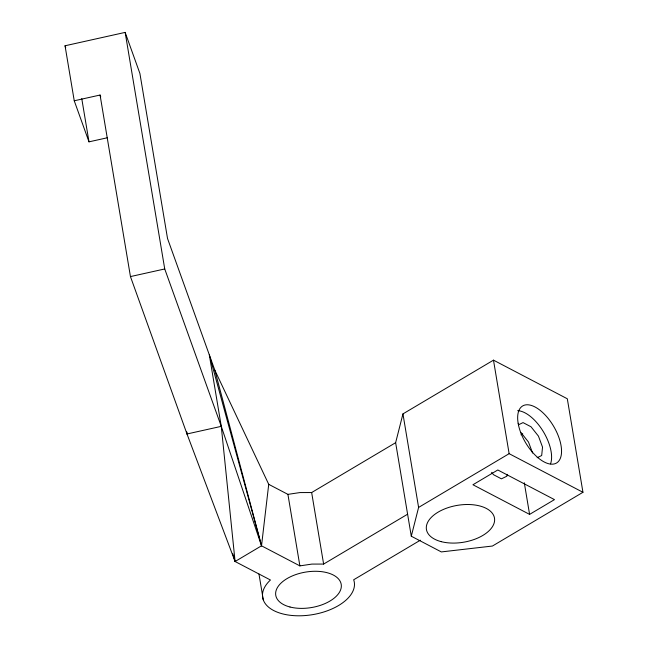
<?xml version="1.0" encoding="UTF-8"?>
<svg xmlns="http://www.w3.org/2000/svg" width="648" height="648" viewBox="0 0 648 648"><rect width="100%" height="100%" fill="white"/><g stroke="black" fill="none" stroke-linecap="round" stroke-linejoin="round"><path stroke-width="0.97" d="M507.044 474.344L506.858 476.215L501.422 478.84L493.46 474.676L491.605 472.335M214.804 370.121L268.726 484.331L261.517 545.81L235.086 561.508L186.989 433.974L130.451 276.583L100.067 95.037L74.245 100.788L65.043 45.773L125.153 32.4L139.903 73.459L167.524 238.496L214.804 370.121L261.517 545.81L299.878 565.882L311.866 564.092L323.627 564.068L407.6 514.204M395.636 442.689L402.951 413.902L493.484 360.15L567.308 398.771L582.957 492.294L492.431 546.037L441.329 551.926L411.286 536.212L395.636 442.689L311.656 492.545L299.903 492.577L287.915 494.367L268.726 484.331M411.286 536.212L418.6 507.425L402.951 413.902M520.992 434.824L522.709 433.804M418.6 507.425L509.134 453.673L582.957 492.294M420.333 540.205L353.67 579.782A46.454 25.159 -9.5 0 1 299.141 615.803A46.454 25.159 -9.5 0 1 270.443 580L235.086 561.508L232.786 553.773M529.586 514.39L554.469 499.616L497.81 469.978L472.935 484.753L529.586 514.39L524.305 482.792M518.513 424.796L523.041 422.601L531.004 426.765L538.447 436.128L542.53 447.12L541.688 455.528L537.16 457.723M74.245 100.788L88.995 141.847L107.163 137.805M130.451 276.583L164.738 268.961L221.276 426.352L261.517 545.81L209.312 354.829L221.276 426.352L235.086 561.508M186.656 431.989L186.989 433.974L221.276 426.352M521.049 432.678L528.493 442.041L532.575 453.025M100.067 95.037L100.74 96.908M65.043 45.773L65.707 47.636M493.484 360.15L509.134 453.673M311.656 492.545L323.627 564.068M287.915 494.367L299.878 565.882M258.973 574.055L263.291 599.886M125.153 32.4L164.738 268.961M81.761 98.618L88.995 141.847M186.754 431.965L186.989 433.974M517.663 410.678A33.178 16.232 59.3 0 1 542.984 431.058A33.178 16.232 59.3 0 1 550.541 463.855M290.004 607.006A33.178 17.974 -9.5 0 0 341.253 587.323A33.178 17.974 -9.5 0 0 294.192 575.165A33.178 17.974 -9.5 0 0 290.004 607.006M441.239 541.655A34.506 18.695 -9.5 0 0 494.537 521.186A34.506 18.695 -9.5 0 0 445.597 508.542A34.506 18.695 -9.5 0 0 441.239 541.655M518.141 423.249A33.178 16.232 59.3 0 0 554.315 463.911A33.178 16.232 59.3 0 0 546.345 416.267A33.178 16.232 59.3 0 0 518.141 423.249"/></g></svg>
